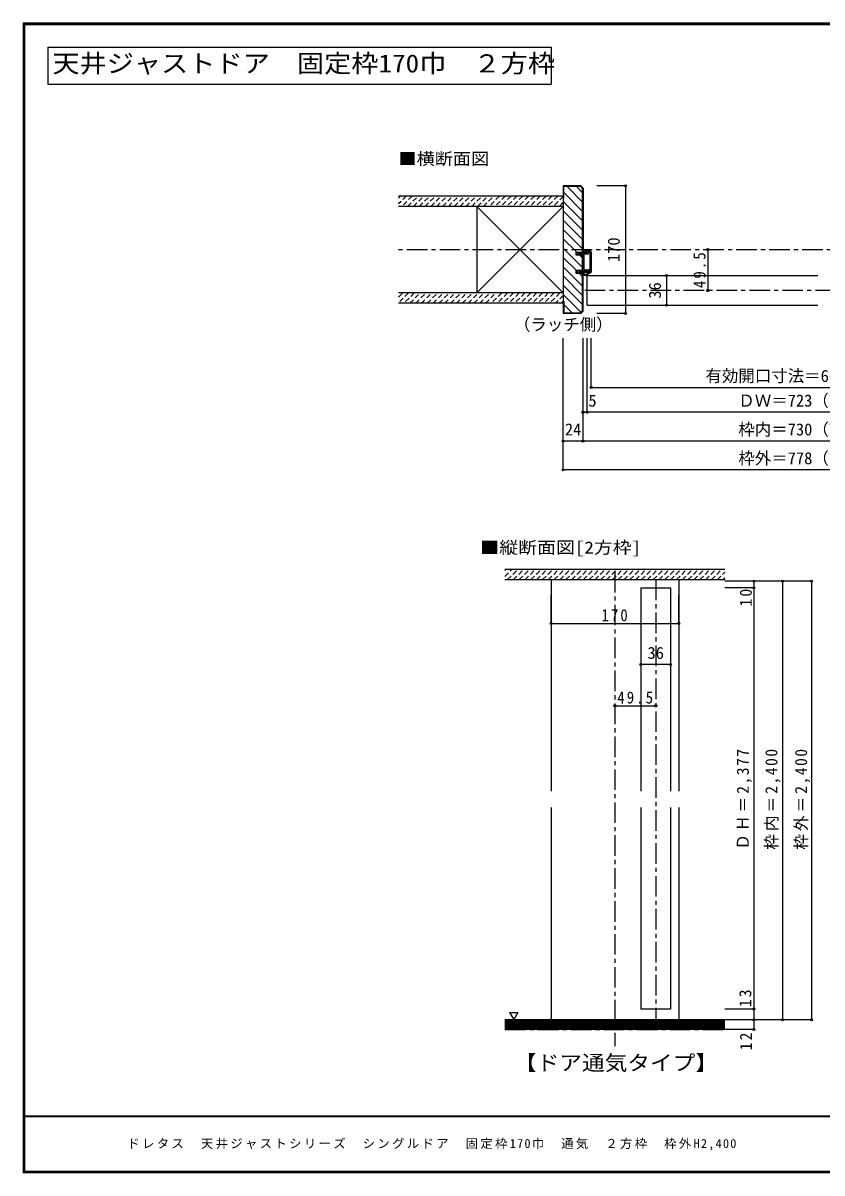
# Model space of a CAD drawing. Units: millimetres at full size, sheet at 1:5. Extents: x -973 to 977, y -718 to 696.
# Drawn here: x -973 to -3, y -701 to 696 of the extents above; entities that cross this region are included whole.
import ezdxf
from ezdxf.enums import TextEntityAlignment as Align

# ---------------------------------------------------------------- set-up
doc = ezdxf.new("R2010")
doc.units = ezdxf.units.MM
doc.header["$LTSCALE"] = 5
doc.header["$PDMODE"] = 32
doc.header["$PDSIZE"] = 2.5
doc.linetypes.add('CHAIN1', pattern=[8, 5, -1, 1, -1])
doc.linetypes.add('DASHED1', pattern=[1.8, 1.2, -0.6])
for name, color, linetype in [('0-0_補助線', 3, 'Continuous'), ('0-1_通り芯', 4, 'CHAIN1'), ('0-3_仕上げ', 7, 'Continuous'), ('0-4_枠', 3, 'Continuous'), ('0-6_扉', 6, 'Continuous'), ('0-8_戸当り', 7, 'Continuous'), ('0-A_文字', 3, 'Continuous'), ('0-B_寸法', 7, 'Continuous'), ('0-C_ハッチ', 4, 'DASHED1'), ('F-1_枠', 6, 'Continuous'), ('F-A_文字', 7, 'Continuous')]:
    doc.layers.add(name, color=color, linetype=linetype)
doc.styles.add('ＭＳ ゴシック', font='')
doc.styles.get('ＭＳ ゴシック').set_extended_font_data('MS Gothic')

msp = doc.modelspace()

# ---------------------------------------------------------------- linework, layer by layer
at = {"layer": '0-0_補助線'}
for p, q in [((-943.333, 666.667), (-943.333, 621.667)), ((-943.333, 666.667), (-332.143, 666.667)), ((-332.143, 666.667), (-332.143, 621.667)), ((-943.333, 621.667), (-332.143, 621.667))]:
    msp.add_line(p, q, dxfattribs=at)
at = {"layer": '0-1_通り芯'}
for p, q in [((517.5, 420.538), (-517.5, 420.538)), ((293.5, 371.038), (-293.5, 371.038)), ((-254.771, 29.333), (-254.771, -546.667)), ((-205.271, 19.833), (-205.271, -514.667)), ((-388.271, -526.667), (-121.271, -526.667))]:
    msp.add_line(p, q, dxfattribs=at)
at = {"layer": '0-1_通り芯', "linetype": 'Continuous'}
for p, q in [((-142.078, 420.538), (-142.078, 371.038)), ((-254.771, -133.388), (-205.271, -133.388))]:
    msp.add_line(p, q, dxfattribs=at)
at = {"layer": '0-1_通り芯', "color": 7}
for p in [(-142.078, 420.538), (-142.078, 371.038), (-254.771, -133.388), (-205.271, -133.388)]:
    msp.add_point(p, dxfattribs=at)
at = {"layer": '0-3_仕上げ', "color": 2}
for p, q in [((-317.5, 485.538), (-517.5, 485.538)), ((-317.5, 473.038), (-517.5, 473.038)), ((-317.5, 368.038), (-517.5, 368.038)), ((-317.5, 355.538), (-517.5, 355.538)), ((-388.271, 32.333), (-121.271, 32.333)), ((-121.271, -514.667), (-388.271, -514.667)), ((-121.271, -526.667), (-388.271, -526.667))]:
    msp.add_line(p, q, dxfattribs=at)
at = {"layer": '0-3_仕上げ', "color": 3}
for p, q in [((-422.5, 473.038), (-422.5, 368.038)), ((-317.5, 473.038), (-317.5, 368.038))]:
    msp.add_line(p, q, dxfattribs=at)
at = {"layer": '0-3_仕上げ'}
for p, q in [((-317.5, 368.038), (-422.5, 473.038)), ((-422.5, 368.038), (-317.5, 473.038)), ((-388.271, 19.833), (-121.271, 19.833)), ((-121.271, -516.167), (-388.271, -516.167)), ((-121.271, -517.667), (-388.271, -517.667)), ((-121.271, -519.167), (-388.271, -519.167)), ((-121.271, -520.667), (-388.271, -520.667)), ((-121.271, -522.167), (-388.271, -522.167)), ((-121.271, -523.667), (-388.271, -523.667)), ((-121.271, -525.167), (-388.271, -525.167))]:
    msp.add_line(p, q, dxfattribs=at)
at = {"layer": '0-4_枠'}
for p, q in [((-317.5, 498.038), (-317.5, 343.038)), ((-296.328, 498.038), (-317.5, 498.038)), ((-296.536, 497.538), (-294, 495.003)), ((-296.328, 498.038), (-293.5, 495.21)), ((-294, 417.538), (-294, 495.003)), ((-293.5, 495.21), (-293.5, 417.538)), ((-317, 483.038), (-317.5, 483.038)), ((-293.5, 413.838), (-302, 413.838)), ((-294, 395.238), (-294, 413.838)), ((-293.5, 395.238), (-293.5, 413.838)), ((-302, 391.538), (-302, 395.238)), ((-293.5, 395.238), (-302, 395.238)), ((-293.5, 391.538), (-302, 391.538)), ((-294, 346.074), (-294, 391.538)), ((-293.5, 345.867), (-293.5, 391.538)), ((-317, 358.038), (-317.5, 358.038)), ((-317, 358.038), (-317, 343.538)), ((-296.328, 343.038), (-317.5, 343.038)), ((-296.535, 343.538), (-317, 343.538)), ((-296.535, 343.538), (-294, 346.074)), ((-296.328, 343.038), (-293.5, 345.867))]:
    msp.add_line(p, q, dxfattribs=at)
at = {"layer": '0-4_枠', "color": 4}
for p, q in [((-332.271, 19.833), (-332.271, -236.917)), ((-177.271, 19.833), (-177.271, -236.917)), ((-332.271, -256.917), (-332.271, -514.667)), ((-177.271, -256.917), (-177.271, -514.667))]:
    msp.add_line(p, q, dxfattribs=at)
at = {"layer": '0-4_枠'}
for points in [[(-317, 483.038), (-317, 497.538), (-296.536, 497.538)], [(-302, 413.838), (-302, 417.538), (-293.5, 417.538)]]:
    msp.add_lwpolyline(points, dxfattribs=at)
at = {"layer": '0-6_扉'}
for p, q in [((-288.5, 389.038), (-8.5, 389.038)), ((-288.5, 353.038), (-288.5, 389.038)), ((-288.5, 353.038), (-8.5, 353.038)), ((-223.271, 9.833), (-187.271, 9.833)), ((-223.271, 9.833), (-223.271, -236.917)), ((-187.271, 9.833), (-187.271, -236.917)), ((-223.271, -256.917), (-223.271, -501.667)), ((-187.271, -256.917), (-187.271, -501.667)), ((-187.271, -501.667), (-223.271, -501.667))]:
    msp.add_line(p, q, dxfattribs=at)
at = {"layer": '0-8_戸当り'}
for p, q in [((-301, 415.638), (-298, 417.538)), ((-298, 414.138), (-301, 415.638)), ((-298, 416.388), (-298, 417.538)), ((-293.5, 416.388), (-298, 416.388)), ((-298, 414.888), (-293.5, 414.888)), ((-298, 414.138), (-298, 414.888)), ((-293.5, 416.638), (-291, 416.638)), ((-293.5, 416.388), (-293.5, 416.638)), ((-293.5, 394.188), (-293.5, 414.888)), ((-293.398, 418.163), (-291.498, 416.713)), ((-284.5, 418.688), (-293.2, 418.688)), ((-292, 396.688), (-292, 414.938)), ((-291.5, 415.438), (-291, 415.438)), ((-291, 416.938), (-291, 417.188)), ((-288.3, 417.188), (-291, 417.188)), ((-291, 416.888), (-291, 416.638)), ((-290.613, 417.175), (-288.895, 416.702)), ((-290.166, 415.887), (-289.305, 415.574)), ((-288.3, 415.188), (-288.3, 417.188)), ((-287.1, 415.188), (-288.3, 415.188)), ((-287.1, 417.188), (-287.1, 415.188)), ((-285, 417.188), (-287.1, 417.188)), ((-285, 394.188), (-285, 417.188)), ((-283.5, 417.688), (-283.5, 393.188)), ((-298, 392.688), (-298, 391.538)), ((-292.8, 392.688), (-298, 392.688)), ((-292.8, 391.188), (-292.8, 392.688)), ((-292.1, 391.188), (-292.1, 393.688)), ((-291.5, 396.188), (-289.54, 396.188)), ((-291, 393.388), (-289.797, 394.64)), ((-291, 392.688), (-291, 393.388)), ((-284, 392.688), (-291, 392.688)), ((-290.509, 390.204), (-285.56, 392.688)), ((-290.195, 389.578), (-284, 392.688)), ((-289, 394.238), (-289, 394.188)), ((-285, 394.188), (-289, 394.188)), ((-288.531, 395.638), (-285.908, 396.456)), ((-287.983, 394.343), (-285.491, 395.12))]:
    msp.add_line(p, q, dxfattribs=at)
for points in [[(-298, 394.938), (-301, 393.438), (-298, 391.538)], [(-298, 394.938), (-298, 394.188), (-293.5, 394.188)], [(-292.8, 392.688), (-292.8, 393.688), (-292, 393.688), (-292, 394.788), (-289.663, 394.788)]]:
    msp.add_lwpolyline(points, dxfattribs=at)
for centre, radius, start, end in [((-293.2, 418.388), 0.3, 90, 228.65222), ((-291.5, 414.938), 0.5, 90, 180), ((-291.3, 416.938), 0.3, 228.65222, 360), ((-290.7, 416.888), 0.3, 73.20997, 180), ((-291, 416.438), 1, 270, 326.52262), ((-289.1, 416.138), 0.6, 246.66235, 0), ((-289.1, 416.138), 0.6, 0, 73.20997), ((-284.5, 417.688), 1, 0, 90), ((-291, 391.188), 1.8, 180, 296.57515), ((-291, 391.188), 1.1, 180, 296.57515), ((-291.5, 396.688), 0.5, 180, 270), ((-289.5, 394.238), 0.5, 0, 126.38479), ((-289.663, 393.988), 0.8, 48.59038, 90), ((-289.54, 394.988), 1.2, 32.78874, 90), ((-288.34, 395.488), 1.2, 228.59038, 287.32983), ((-285.7, 395.788), 0.7, 287.32983, 107.32983), ((-284, 393.188), 0.5, 270, 0)]:
    msp.add_arc(centre, radius, start, end, dxfattribs=at)
at = {"layer": '0-A_文字', "color": 7}
msp.add_line((-382.706, -505.853), (-377.706, -514.513), dxfattribs=at)
msp.add_lwpolyline([(-382.706, -505.853), (-372.706, -505.853), (-377.706, -514.513)], dxfattribs=at)
at = {"layer": '0-B_寸法', "color": 4}
for p, q in [((-242.078, 498.038), (-276.6, 498.038)), ((-192.078, 389.038), (-192.078, 353.038)), ((-317.5, 153.038), (-317.5, 313.038)), ((-293.5, 188.038), (-293.5, 313.038)), ((-288.5, 223.038), (-288.5, 313.038)), ((-283.5, 253.038), (-283.5, 313.038)), ((-283.5, 253.038), (233.505, 253.038)), ((293.5, 223.038), (-293.5, 223.038)), ((317.5, 188.038), (-317.5, 188.038)), ((317.5, 153.038), (-317.5, 153.038)), ((-16.271, 18.033), (-121.271, 18.033)), ((-86.271, 18.033), (-86.271, -526.667)), ((-51.271, 18.033), (-51.271, -514.667)), ((-16.271, 18.033), (-16.271, -514.667)), ((-332.271, -33.388), (-332.271, 1.134)), ((-177.271, -33.388), (-177.271, 1.134)), ((-86.271, 9.833), (-121.271, 9.833)), ((-332.271, -33.388), (-177.271, -33.388)), ((-187.271, -83.388), (-223.271, -83.388)), ((-86.271, -501.667), (-121.271, -501.667)), ((-16.271, -514.667), (-121.271, -514.667)), ((-86.271, -526.667), (-121.271, -526.667))]:
    msp.add_line(p, q, dxfattribs=at)
msp.add_lwpolyline([(-242.078, 498.038), (-242.078, 343.038), (-276.6, 343.038)], dxfattribs=at)
at = {"layer": '0-B_寸法'}
for p in [(-242.078, 498.038), (-192.078, 389.038), (-192.078, 353.038), (-242.078, 343.038), (-283.5, 253.038), (-293.5, 223.038), (-288.5, 223.038), (-317.5, 188.038), (-293.5, 188.038), (-317.5, 153.038), (-86.271, 18.033), (-51.271, 18.033), (-16.271, 18.033), (-86.271, 9.833), (-332.271, -33.388), (-177.271, -33.388), (-223.271, -83.388), (-187.271, -83.388), (-86.271, -501.667), (-86.271, -514.667), (-51.271, -514.667), (-16.271, -514.667), (-86.271, -526.667)]:
    msp.add_point(p, dxfattribs=at)
at = {"layer": '0-C_ハッチ', "linetype": 'Continuous'}
for p, q in [((-317, 489.891), (-294, 466.891)), ((-313.333, 497.538), (-294, 478.205)), ((-302.02, 497.538), (-294, 489.518)), ((-317.5, 479.078), (-294, 455.577)), ((-317.5, 467.764), (-294, 444.263)), ((-317.5, 456.45), (-294, 432.95)), ((-317.5, 445.136), (-294, 421.636)), ((-317.5, 433.822), (-301.216, 417.538)), ((-317.5, 422.509), (-294, 399.009)), ((-317.5, 411.195), (-301.543, 395.238)), ((-297.516, 413.838), (-294, 410.322)), ((-317.5, 399.881), (-294, 376.381)), ((-297.843, 391.538), (-294, 387.695)), ((-317.5, 388.568), (-294, 365.068)), ((-317.5, 377.254), (-294, 353.754)), ((-317.5, 365.94), (-295.817, 344.257)), ((-317, 354.127), (-306.412, 343.538))]:
    msp.add_line(p, q, dxfattribs=at)
at = {"layer": '0-C_ハッチ'}
for p, q in [((-517.5, 483.207), (-515.168, 485.538)), ((-508.097, 485.538), (-517.5, 476.135)), ((-501.026, 485.538), (-513.526, 473.038)), ((-506.455, 473.038), (-493.955, 485.538)), ((-499.384, 473.038), (-486.884, 485.538)), ((-492.313, 473.038), (-479.813, 485.538)), ((-485.242, 473.038), (-472.742, 485.538)), ((-478.171, 473.038), (-465.671, 485.538)), ((-471.1, 473.038), (-458.6, 485.538)), ((-464.029, 473.038), (-451.529, 485.538)), ((-456.958, 473.038), (-444.458, 485.538)), ((-449.886, 473.038), (-437.386, 485.538)), ((-442.815, 473.038), (-430.315, 485.538)), ((-435.744, 473.038), (-423.244, 485.538)), ((-428.673, 473.038), (-416.173, 485.538)), ((-421.602, 473.038), (-409.102, 485.538)), ((-414.531, 473.038), (-402.031, 485.538)), ((-394.96, 485.538), (-407.46, 473.038)), ((-387.889, 485.538), (-400.389, 473.038)), ((-380.818, 485.538), (-393.318, 473.038)), ((-373.747, 485.538), (-386.247, 473.038)), ((-366.676, 485.538), (-379.176, 473.038)), ((-359.605, 485.538), (-372.105, 473.038)), ((-352.534, 485.538), (-365.034, 473.038)), ((-345.463, 485.538), (-357.963, 473.038)), ((-338.392, 485.538), (-350.892, 473.038)), ((-331.32, 485.538), (-343.82, 473.038)), ((-324.249, 485.538), (-336.749, 473.038)), ((-317.5, 485.217), (-329.678, 473.038)), ((-317.5, 478.146), (-322.607, 473.038)), ((-517.5, 362.998), (-512.46, 368.038)), ((-505.389, 368.038), (-517.5, 355.927)), ((-498.318, 368.038), (-510.818, 355.538)), ((-503.747, 355.538), (-491.247, 368.038)), ((-496.676, 355.538), (-484.176, 368.038)), ((-489.605, 355.538), (-477.105, 368.038)), ((-482.534, 355.538), (-470.034, 368.038)), ((-475.463, 355.538), (-462.963, 368.038)), ((-468.392, 355.538), (-455.892, 368.038)), ((-461.32, 355.538), (-448.82, 368.038)), ((-454.249, 355.538), (-441.749, 368.038)), ((-447.178, 355.538), (-434.678, 368.038)), ((-440.107, 355.538), (-427.607, 368.038)), ((-433.036, 355.538), (-420.536, 368.038)), ((-425.965, 355.538), (-413.465, 368.038)), ((-418.894, 355.538), (-406.394, 368.038)), ((-411.823, 355.538), (-399.323, 368.038)), ((-392.252, 368.038), (-404.752, 355.538)), ((-385.181, 368.038), (-397.681, 355.538)), ((-378.11, 368.038), (-390.61, 355.538)), ((-371.039, 368.038), (-383.539, 355.538)), ((-363.968, 368.038), (-376.468, 355.538)), ((-356.897, 368.038), (-369.397, 355.538)), ((-349.826, 368.038), (-362.326, 355.538)), ((-342.754, 368.038), (-355.254, 355.538)), ((-335.683, 368.038), (-348.183, 355.538)), ((-328.612, 368.038), (-341.112, 355.538)), ((-321.541, 368.038), (-334.041, 355.538)), ((-317.5, 365.008), (-326.97, 355.538)), ((-317.5, 357.937), (-319.899, 355.538)), ((-388.271, 23.638), (-379.575, 32.333)), ((-388.271, 30.709), (-386.646, 32.333)), ((-385.004, 19.833), (-372.504, 32.333)), ((-377.933, 19.833), (-365.433, 32.333)), ((-370.862, 19.833), (-358.362, 32.333)), ((-363.791, 19.833), (-351.291, 32.333)), ((-356.72, 19.833), (-344.22, 32.333)), ((-349.649, 19.833), (-337.149, 32.333)), ((-342.578, 19.833), (-330.078, 32.333)), ((-335.507, 19.833), (-323.007, 32.333)), ((-328.436, 19.833), (-315.936, 32.333)), ((-321.365, 19.833), (-308.865, 32.333)), ((-314.294, 19.833), (-301.794, 32.333)), ((-307.223, 19.833), (-294.723, 32.333)), ((-300.152, 19.833), (-287.652, 32.333)), ((-293.08, 19.833), (-280.58, 32.333)), ((-286.009, 19.833), (-273.509, 32.333)), ((-278.938, 19.833), (-266.438, 32.333)), ((-271.867, 19.833), (-259.367, 32.333)), ((-264.796, 19.833), (-252.296, 32.333)), ((-257.725, 19.833), (-245.225, 32.333)), ((-250.654, 19.833), (-238.154, 32.333)), ((-243.583, 19.833), (-231.083, 32.333)), ((-236.512, 19.833), (-224.012, 32.333)), ((-229.441, 19.833), (-216.941, 32.333)), ((-222.37, 19.833), (-209.87, 32.333)), ((-215.299, 19.833), (-202.799, 32.333)), ((-208.228, 19.833), (-195.728, 32.333)), ((-201.157, 19.833), (-188.657, 32.333)), ((-194.086, 19.833), (-181.586, 32.333)), ((-187.014, 19.833), (-174.514, 32.333)), ((-179.943, 19.833), (-167.443, 32.333)), ((-172.872, 19.833), (-160.372, 32.333)), ((-165.801, 19.833), (-153.301, 32.333)), ((-158.73, 19.833), (-146.23, 32.333)), ((-151.659, 19.833), (-139.159, 32.333)), ((-144.588, 19.833), (-132.088, 32.333)), ((-137.517, 19.833), (-125.017, 32.333)), ((-130.446, 19.833), (-121.271, 29.009)), ((-123.375, 19.833), (-121.271, 21.938))]:
    msp.add_line(p, q, dxfattribs=at)
at = {"layer": 'F-1_枠'}
for p, q in [((-973.347, 695.833), (-973.347, -700.833)), ((-973.347, 695.833), (976.653, 695.833)), ((-973.347, 695), (976.653, 695)), ((-973.347, 694.167), (976.653, 694.167)), ((-972.514, 695.833), (-972.514, -700.833)), ((-971.68, 695.833), (-971.68, -700.833)), ((976.653, -631.667), (-973.347, -631.667)), ((976.653, -632.5), (-973.347, -632.5)), ((976.653, -699.167), (-973.347, -699.167)), ((976.653, -700), (-973.347, -700)), ((976.653, -700.833), (-973.347, -700.833))]:
    msp.add_line(p, q, dxfattribs=at)

# ---------------------------------------------------------------- texts
at = {"layer": '0-0_補助線', "style": 'ＭＳ ゴシック', "width": 1.1}
msp.add_text('天井ジャストドア\u3000固定枠170巾\u3000２方枠', height=21.99, dxfattribs=at).set_placement((-937.708, 629.167), align=Align.BOTTOM_LEFT)
at = {"layer": '0-1_通り芯', "color": 7, "insert": (-144.578, 373.913), "char_height": 14.66, "attachment_point": 7, "rotation": 90, "style": 'ＭＳ ゴシック'}
msp.add_mtext('\\T1.28;\\W0.9;49.5', dxfattribs=at)
at = {"layer": '0-1_通り芯', "color": 7, "insert": (-251.896, -130.888), "char_height": 14.66, "attachment_point": 7, "style": 'ＭＳ ゴシック'}
msp.add_mtext('\\T1.28;\\W0.9;49.5', dxfattribs=at)
at = {"layer": '0-A_文字', "color": 7, "style": 'ＭＳ ゴシック'}
for s, width, p in [('■横断面図', 1.1, (-517.5, 519.278)), ('■縦断面図[2方枠]', 1.15, (-418.271, 47.089))]:
    msp.add_text(s, height=14.66, dxfattribs=dict(at, width=width)).set_placement(p, align=Align.BOTTOM_LEFT)
msp.add_text('（ラッチ側）', height=14.66, dxfattribs=at).set_placement((-377.5, 318.038), align=Align.BOTTOM_LEFT)
at = {"layer": '0-A_文字', "style": 'ＭＳ ゴシック', "width": 1.1}
msp.add_text('【ドア通気タイプ】', height=18.33, dxfattribs=at).set_placement((-377.271, -581.667), align=Align.BOTTOM_LEFT)
at = {"layer": '0-B_寸法', "style": 'ＭＳ ゴシック'}
for s, p in [('170', (-244.578, 405.538)), ('36', (-194.578, 361.038))]:
    msp.add_text(s, height=14.66, rotation=90, dxfattribs=at).set_placement(p, align=Align.BOTTOM_LEFT)
for s, p in [('有効開口寸法＝660（640）<617>', (-145, 255.538)), ('5', (-287.014, 225.538)), ('ＤＷ＝723（703）<680>', (-105, 225.538)), ('枠内＝730（710）<687>', (-105, 190.538)), ('24', (-315.5, 190.538)), ('枠外＝778（758）<735>', (-105, 155.538)), ('36', (-215.271, -80.888))]:
    msp.add_text(s, height=14.66, dxfattribs=at).set_placement(p, align=Align.BOTTOM_LEFT)
at = {"layer": '0-B_寸法', "char_height": 14.66, "attachment_point": 7, "rotation": 90, "style": 'ＭＳ ゴシック'}
for s, insert in [('\\T1.27;\\W0.95;10', (-88.434, -12.861)), ('\\T1.19;\\W0.95;ＤＨ＝2,377', (-88.451, -308.167)), ('\\T1.19;\\W0.95;枠内＝2,400', (-53.771, -308.167)), ('\\T1.19;\\W0.95;枠外＝2,400', (-17.756, -308.167)), ('\\T1.27;\\W0.95;13', (-88.979, -499.424)), ('\\T1.27;\\W0.95;12', (-88.467, -551.836))]:
    msp.add_mtext(s, dxfattribs=dict(at, insert=insert))
at = {"layer": '0-B_寸法', "insert": (-271.021, -30.888), "char_height": 14.66, "attachment_point": 7, "style": 'ＭＳ ゴシック'}
msp.add_mtext('\\T1.27;\\W0.9;170', dxfattribs=at)
at = {"layer": 'F-A_文字', "insert": (-846.68, -673.333), "char_height": 11, "attachment_point": 7, "style": 'ＭＳ ゴシック'}
msp.add_mtext('\\T1.19;ドレタス\u3000天井ジャストシリーズ\u3000シングルドア\u3000固定枠170巾\u3000通気\u3000２方枠\u3000枠外H2,400', dxfattribs=at)

doc.saveas('drawing.dxf')
